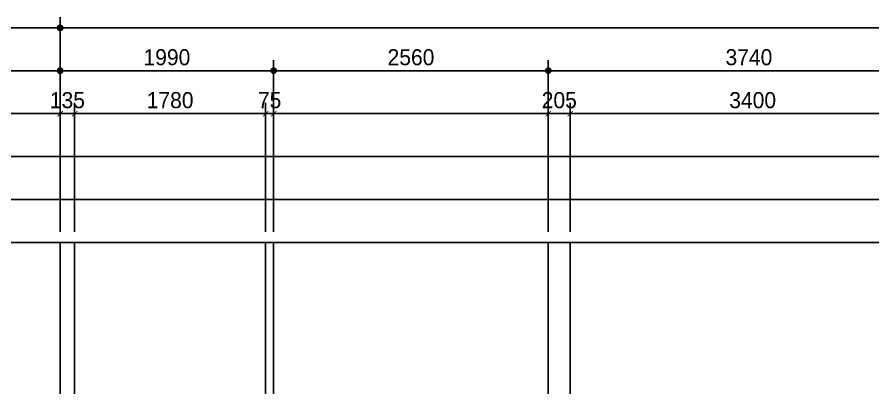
# Model space of a CAD drawing. Header units: millimetres. Extents: x 0 to 92204, y -190080 to 23760.
# Drawn here: x 54287 to 62263, y -169944 to -166488 of the extents above; entities that cross this region are included whole.
import ezdxf

# ---------------------------------------------------------------- set-up
doc = ezdxf.new("R2010")
doc.units = ezdxf.units.MM
doc.header["$LTSCALE"] = 100
doc.linetypes.add('AUDIT_D_220706163347-0', pattern=[0])
doc.linetypes.add('CEN', pattern=[62, 60, -1, 0, -1])
doc.layers.get('defpoints').update_dxf_attribs({"color": 139})
for name, color, linetype in [('AA-XXXX-DIMS', 7, 'Continuous'), ('CEN_CON', 1, 'CEN'), ('DIM', 7, 'AUDIT_D_220706163347-0')]:
    doc.layers.add(name, color=color, linetype=linetype)
doc.layers.add('AA-XXXX-MC', color=153, linetype='AUDIT_D_220706163347-0', plot=False)
doc.styles.add('HAUD01', font='Dotum.ttf')
doc.styles.add('맑은고딕', font='malgun.ttf', dxfattribs={"width": 0.9})
doc.dimstyles.new('DIM-50', dxfattribs={"dimscale": 50, "dimtxt": 3, "dimasz": 1, "dimexe": 2, "dimexo": 2, "dimgap": 1, "dimtad": 1, "dimdec": 0, "dimzin": 0, "dimdsep": 46, "dimtxsty": '맑은고딕', "dimblk1": 'DIMDOT', "dimblk2": 'DIMDOT', "dimsah": 1, "dimcen": 0.09, "dimdle": 2, "dimclrd": 7, "dimclre": 7, "dimclrt": 3, "dimadec": 0, "dimazin": 0, "dimtfac": 1, "dimtdec": 0, "dimtix": 1, "dimtmove": 2, "dimatfit": 3, "dimldrblk": 'DIMDOT', "dimfxl": 1, "dimtolj": 1, "dimtzin": 0, "dimarcsym": 0})
doc.dimstyles.new('MCDIM-50', dxfattribs={"dimscale": 50, "dimtxt": 3, "dimasz": 1, "dimexe": 2, "dimexo": 2, "dimgap": 1, "dimtad": 1, "dimdec": 0, "dimzin": 0, "dimdsep": 46, "dimtxsty": '맑은고딕', "dimblk1": 'ARCHTICK', "dimblk2": 'ARCHTICK', "dimsah": 1, "dimcen": 0.09, "dimdle": 2, "dimclrd": 7, "dimclre": 7, "dimclrt": 3, "dimadec": 0, "dimazin": 0, "dimtfac": 1, "dimtdec": 0, "dimtix": 1, "dimtmove": 2, "dimatfit": 3, "dimldrblk": 'ARCHTICK', "dimfxl": 1, "dimtolj": 1, "dimtzin": 0, "dimarcsym": 0})

# ---------------------------------------------------------------- blocks, each defined once
blk = doc.blocks.new('DIMDOT')
at = {"layer": 'AA-XXXX-DIMS'}
for p, q in [((-1.5, 0), (1.5, 0)), ((0, -1.5), (0, 1.5))]:
    blk.add_line(p, q, dxfattribs=at)
for radius in [0.5, 0.25]:
    blk.add_circle((0, 0), radius, dxfattribs=at)
blk = doc.blocks.new('*D2503')
at = {"layer": 'defpoints', "color": 0, "transparency": 16777216}
for p in [(6523.8, -190748.2), (4533.8, -192348.2), (6523.8, -192348.2)]:
    blk.add_point(p, dxfattribs=at)
at = {"layer": 'DIM', "color": 7, "lineweight": -2, "transparency": 16777216}
for p, q in [((4533.8, -192248.2), (4533.8, -190648.2)), ((6523.8, -192248.2), (6523.8, -190648.2)), ((4583.8, -190748.2), (6473.8, -190748.2))]:
    blk.add_line(p, q, dxfattribs=at)
at = {"layer": 'DIM', "color": 7, "lineweight": -2, "transparency": 16777216, "xscale": 50, "yscale": 50, "zscale": 50, "rotation": 180}
blk.add_blockref('DIMDOT', (4533.8, -190748.2), dxfattribs=at)
at = {"layer": 'DIM', "color": 7, "lineweight": -2, "transparency": 16777216, "xscale": 50, "yscale": 50, "zscale": 50}
blk.add_blockref('DIMDOT', (6523.8, -190748.2), dxfattribs=at)
at = {"layer": 'DIM', "color": 3, "transparency": 16777216, "insert": (5528.8, -190623.1), "char_height": 150, "attachment_point": 5, "style": 'HAUD01'}
blk.add_mtext('\\A1;1990', dxfattribs=at)
blk = doc.blocks.new('*D2504')
at = {"layer": 'defpoints', "color": 0, "transparency": 16777216}
for p in [(9083.8, -190748.2), (6523.8, -192348.2), (9083.8, -192348.2)]:
    blk.add_point(p, dxfattribs=at)
at = {"layer": 'DIM', "color": 7, "lineweight": -2, "transparency": 16777216}
for p, q in [((6523.8, -192248.2), (6523.8, -190648.2)), ((9083.8, -192248.2), (9083.8, -190648.2)), ((6573.8, -190748.2), (9033.8, -190748.2))]:
    blk.add_line(p, q, dxfattribs=at)
at = {"layer": 'DIM', "color": 7, "lineweight": -2, "transparency": 16777216, "xscale": 50, "yscale": 50, "zscale": 50, "rotation": 180}
blk.add_blockref('DIMDOT', (6523.8, -190748.2), dxfattribs=at)
at = {"layer": 'DIM', "color": 7, "lineweight": -2, "transparency": 16777216, "xscale": 50, "yscale": 50, "zscale": 50}
blk.add_blockref('DIMDOT', (9083.8, -190748.2), dxfattribs=at)
at = {"layer": 'DIM', "color": 3, "transparency": 16777216, "insert": (7803.8, -190623.1), "char_height": 150, "attachment_point": 5, "style": 'HAUD01'}
blk.add_mtext('\\A1;2560', dxfattribs=at)
blk = doc.blocks.new('*D2505')
at = {"layer": 'defpoints', "color": 0, "transparency": 16777216}
for p in [(12823.8, -190748.2), (9083.8, -192348.2), (12823.8, -192348.2)]:
    blk.add_point(p, dxfattribs=at)
at = {"layer": 'DIM', "color": 7, "lineweight": -2, "transparency": 16777216}
for p, q in [((9083.8, -192248.2), (9083.8, -190648.2)), ((12823.8, -192248.2), (12823.8, -190648.2)), ((9133.8, -190748.2), (12773.8, -190748.2))]:
    blk.add_line(p, q, dxfattribs=at)
at = {"layer": 'DIM', "color": 7, "lineweight": -2, "transparency": 16777216, "xscale": 50, "yscale": 50, "zscale": 50, "rotation": 180}
blk.add_blockref('DIMDOT', (9083.8, -190748.2), dxfattribs=at)
at = {"layer": 'DIM', "color": 7, "lineweight": -2, "transparency": 16777216, "xscale": 50, "yscale": 50, "zscale": 50}
blk.add_blockref('DIMDOT', (12823.8, -190748.2), dxfattribs=at)
at = {"layer": 'DIM', "color": 3, "transparency": 16777216, "insert": (10953.8, -190623.1), "char_height": 150, "attachment_point": 5, "style": 'HAUD01'}
blk.add_mtext('\\A1;3740', dxfattribs=at)
blk = doc.blocks.new('*D2515')
at = {"layer": 'defpoints', "color": 0, "transparency": 16777216}
for p in [(31543.8, -190348.2), (4533.8, -192348.2), (31543.8, -192348.2)]:
    blk.add_point(p, dxfattribs=at)
at = {"layer": 'DIM', "color": 7, "lineweight": -2, "transparency": 16777216}
for p, q in [((4533.8, -192248.2), (4533.8, -190248.2)), ((31543.8, -192248.2), (31543.8, -190248.2)), ((4583.8, -190348.2), (31493.8, -190348.2))]:
    blk.add_line(p, q, dxfattribs=at)
at = {"layer": 'DIM', "color": 7, "lineweight": -2, "transparency": 16777216, "xscale": 50, "yscale": 50, "zscale": 50, "rotation": 180}
blk.add_blockref('DIMDOT', (4533.8, -190348.2), dxfattribs=at)
at = {"layer": 'DIM', "color": 7, "lineweight": -2, "transparency": 16777216, "xscale": 50, "yscale": 50, "zscale": 50}
blk.add_blockref('DIMDOT', (31543.8, -190348.2), dxfattribs=at)
at = {"layer": 'DIM', "color": 3, "transparency": 16777216, "insert": (18038.8, -190223.1), "char_height": 150, "attachment_point": 5, "style": 'HAUD01'}
blk.add_mtext('\\A1;27010', dxfattribs=at)
blk = doc.blocks.new('_ArchTick')
at = {"color": 0, "linetype": 'ByBlock', "const_width": 0.15}
blk.add_lwpolyline([(-0.5, -0.5), (0.5, 0.5)], dxfattribs=at)
blk = doc.blocks.new('*D2516')
at = {"layer": 'defpoints', "color": 0, "linetype": 'ByBlock', "transparency": 16777216}
for p in [(4668.8, -191148.2), (4533.8, -192348.2), (4668.8, -192348.2)]:
    blk.add_point(p, dxfattribs=at)
at = {"layer": 'DIM', "color": 7, "linetype": 'ByBlock', "lineweight": -2, "transparency": 16777216}
for p, q in [((4533.8, -192248.2), (4533.8, -191048.2)), ((4668.8, -192248.2), (4668.8, -191048.2)), ((4533.8, -191148.2), (4483.8, -191148.2)), ((4533.8, -191148.2), (4668.8, -191148.2)), ((4668.8, -191148.2), (4718.8, -191148.2))]:
    blk.add_line(p, q, dxfattribs=at)
at = {"layer": 'DIM', "color": 7, "linetype": 'ByBlock', "lineweight": -2, "transparency": 16777216, "xscale": 50, "yscale": 50, "zscale": 50}
blk.add_blockref('_ArchTick', (4533.8, -191148.2), dxfattribs=at)
at = {"layer": 'DIM', "color": 7, "linetype": 'ByBlock', "lineweight": -2, "transparency": 16777216, "xscale": 50, "yscale": 50, "zscale": 50, "rotation": 180}
blk.add_blockref('_ArchTick', (4668.8, -191148.2), dxfattribs=at)
at = {"layer": 'DIM', "color": 3, "linetype": 'ByBlock', "transparency": 16777216, "insert": (4601.3, -191023.1), "char_height": 150, "attachment_point": 5, "style": 'HAUD01'}
blk.add_mtext('\\A1;135', dxfattribs=at)
blk = doc.blocks.new('*D2517')
at = {"layer": 'defpoints', "color": 0, "linetype": 'ByBlock', "transparency": 16777216}
for p in [(6448.8, -191148.2), (4668.8, -192348.2), (6448.8, -192348.2)]:
    blk.add_point(p, dxfattribs=at)
at = {"layer": 'DIM', "color": 7, "linetype": 'ByBlock', "lineweight": -2, "transparency": 16777216}
for p, q in [((4668.8, -192248.2), (4668.8, -191048.2)), ((6448.8, -192248.2), (6448.8, -191048.2)), ((4568.8, -191148.2), (6548.8, -191148.2))]:
    blk.add_line(p, q, dxfattribs=at)
at = {"layer": 'DIM', "color": 7, "linetype": 'ByBlock', "lineweight": -2, "transparency": 16777216, "xscale": 50, "yscale": 50, "zscale": 50, "rotation": 180}
blk.add_blockref('_ArchTick', (4668.8, -191148.2), dxfattribs=at)
at = {"layer": 'DIM', "color": 7, "linetype": 'ByBlock', "lineweight": -2, "transparency": 16777216, "xscale": 50, "yscale": 50, "zscale": 50}
blk.add_blockref('_ArchTick', (6448.8, -191148.2), dxfattribs=at)
at = {"layer": 'DIM', "color": 3, "linetype": 'ByBlock', "transparency": 16777216, "insert": (5558.8, -191023.1), "char_height": 150, "attachment_point": 5, "style": 'HAUD01'}
blk.add_mtext('\\A1;1780', dxfattribs=at)
blk = doc.blocks.new('*D2518')
at = {"layer": 'defpoints', "color": 0, "linetype": 'ByBlock', "transparency": 16777216}
for p in [(6523.8, -191148.2), (6448.8, -192348.2), (6523.8, -192348.2)]:
    blk.add_point(p, dxfattribs=at)
at = {"layer": 'DIM', "color": 7, "linetype": 'ByBlock', "lineweight": -2, "transparency": 16777216}
for p, q in [((6448.8, -192248.2), (6448.8, -191048.2)), ((6523.8, -192248.2), (6523.8, -191048.2)), ((6448.8, -191148.2), (6398.8, -191148.2)), ((6448.8, -191148.2), (6523.8, -191148.2)), ((6523.8, -191148.2), (6573.8, -191148.2))]:
    blk.add_line(p, q, dxfattribs=at)
at = {"layer": 'DIM', "color": 7, "linetype": 'ByBlock', "lineweight": -2, "transparency": 16777216, "xscale": 50, "yscale": 50, "zscale": 50}
blk.add_blockref('_ArchTick', (6448.8, -191148.2), dxfattribs=at)
at = {"layer": 'DIM', "color": 7, "linetype": 'ByBlock', "lineweight": -2, "transparency": 16777216, "xscale": 50, "yscale": 50, "zscale": 50, "rotation": 180}
blk.add_blockref('_ArchTick', (6523.8, -191148.2), dxfattribs=at)
at = {"layer": 'DIM', "color": 3, "linetype": 'ByBlock', "transparency": 16777216, "insert": (6486.3, -191023.1), "char_height": 150, "attachment_point": 5, "style": 'HAUD01'}
blk.add_mtext('\\A1;75', dxfattribs=at)
blk = doc.blocks.new('*D2519')
at = {"layer": 'defpoints', "color": 0, "linetype": 'ByBlock', "transparency": 16777216}
for p in [(9288.8, -191148.2), (9083.8, -192348.2), (9288.8, -192348.2)]:
    blk.add_point(p, dxfattribs=at)
at = {"layer": 'DIM', "color": 7, "linetype": 'ByBlock', "lineweight": -2, "transparency": 16777216}
for p, q in [((9083.8, -192248.2), (9083.8, -191048.2)), ((9288.8, -192248.2), (9288.8, -191048.2)), ((9083.8, -191148.2), (9033.8, -191148.2)), ((9083.8, -191148.2), (9288.8, -191148.2)), ((9288.8, -191148.2), (9338.8, -191148.2))]:
    blk.add_line(p, q, dxfattribs=at)
at = {"layer": 'DIM', "color": 7, "linetype": 'ByBlock', "lineweight": -2, "transparency": 16777216, "xscale": 50, "yscale": 50, "zscale": 50}
blk.add_blockref('_ArchTick', (9083.8, -191148.2), dxfattribs=at)
at = {"layer": 'DIM', "color": 7, "linetype": 'ByBlock', "lineweight": -2, "transparency": 16777216, "xscale": 50, "yscale": 50, "zscale": 50, "rotation": 180}
blk.add_blockref('_ArchTick', (9288.8, -191148.2), dxfattribs=at)
at = {"layer": 'DIM', "color": 3, "linetype": 'ByBlock', "transparency": 16777216, "insert": (9186.3, -191023.1), "char_height": 150, "attachment_point": 5, "style": 'HAUD01'}
blk.add_mtext('\\A1;205', dxfattribs=at)
blk = doc.blocks.new('*D2520')
at = {"layer": 'defpoints', "color": 0, "linetype": 'ByBlock', "transparency": 16777216}
for p in [(12688.8, -191148.2), (9288.8, -192348.2), (12688.8, -192348.2)]:
    blk.add_point(p, dxfattribs=at)
at = {"layer": 'DIM', "color": 7, "linetype": 'ByBlock', "lineweight": -2, "transparency": 16777216}
for p, q in [((9288.8, -192248.2), (9288.8, -191048.2)), ((12688.8, -192248.2), (12688.8, -191048.2)), ((9188.8, -191148.2), (12788.8, -191148.2))]:
    blk.add_line(p, q, dxfattribs=at)
at = {"layer": 'DIM', "color": 7, "linetype": 'ByBlock', "lineweight": -2, "transparency": 16777216, "xscale": 50, "yscale": 50, "zscale": 50, "rotation": 180}
blk.add_blockref('_ArchTick', (9288.8, -191148.2), dxfattribs=at)
at = {"layer": 'DIM', "color": 7, "linetype": 'ByBlock', "lineweight": -2, "transparency": 16777216, "xscale": 50, "yscale": 50, "zscale": 50}
blk.add_blockref('_ArchTick', (12688.8, -191148.2), dxfattribs=at)
at = {"layer": 'DIM', "color": 3, "linetype": 'ByBlock', "transparency": 16777216, "insert": (10988.8, -191023.1), "char_height": 150, "attachment_point": 5, "style": 'HAUD01'}
blk.add_mtext('\\A1;3400', dxfattribs=at)
blk = doc.blocks.new('DIM-1108')
at = {"layer": 'DIM'}
for base, p1, p2, picture, middle in [((31543.8, -190348.2), (4533.8, -192348.2), (31543.8, -192348.2), '*D2515', (18038.8, -190223.1)), ((6523.8, -190748.2), (4533.8, -192348.2), (6523.8, -192348.2), '*D2503', (5528.8, -190623.1)), ((9083.8, -190748.2), (6523.8, -192348.2), (9083.8, -192348.2), '*D2504', (7803.8, -190623.1)), ((12823.8, -190748.2), (9083.8, -192348.2), (12823.8, -192348.2), '*D2505', (10953.8, -190623.1))]:
    dim = blk.add_linear_dim(base=base, p1=p1, p2=p2, dimstyle='DIM-50', override={"dimscale": 50, "dimtxsty": 'HAUD01'}, dxfattribs=at)
    dim.commit()
    dim.dimension.update_dxf_attribs({"geometry": picture, "text_midpoint": middle})
at = {"layer": 'DIM', "linetype": 'ByBlock'}
for base, p1, p2, picture, middle in [((4668.8, -191148.2), (4533.8, -192348.2), (4668.8, -192348.2), '*D2516', (4601.3, -191023.1)), ((6448.8, -191148.2), (4668.8, -192348.2), (6448.8, -192348.2), '*D2517', (5558.8, -191023.1)), ((6523.8, -191148.2), (6448.8, -192348.2), (6523.8, -192348.2), '*D2518', (6486.3, -191023.1)), ((9288.8, -191148.2), (9083.8, -192348.2), (9288.8, -192348.2), '*D2519', (9186.3, -191023.1)), ((12688.8, -191148.2), (9288.8, -192348.2), (12688.8, -192348.2), '*D2520', (10988.8, -191023.1))]:
    dim = blk.add_linear_dim(base=base, p1=p1, p2=p2, dimstyle='MCDIM-50', override={"dimtxsty": 'HAUD01'}, dxfattribs=at)
    dim.commit()
    dim.dimension.update_dxf_attribs({"geometry": picture, "text_midpoint": middle})

msp = doc.modelspace()

# ---------------------------------------------------------------- linework, layer by layer
at = {"layer": 'AA-XXXX-MC'}
for p, q in [((54822.7, -170678.2), (54822.7, -168588.2)), ((56602.7, -170678.2), (56602.7, -168588.2)), ((59442.7, -170678.2), (59442.7, -168588.2))]:
    msp.add_line(p, q, dxfattribs=at)
at = {"layer": 'CEN_CON'}
for p, q in [((54687.7, -170678.2), (54687.7, -168588.2)), ((56677.7, -170678.2), (56677.7, -168588.2)), ((59237.7, -170678.2), (59237.7, -168588.2))]:
    msp.add_line(p, q, dxfattribs=at)
at = {"layer": 'defpoints'}
for points in [[(86817.7, -166588.2), (52082.7, -166588.2), (52082.7, -183313.2), (86817.7, -183313.2)], [(86417.7, -166988.2), (52482.7, -166988.2), (52482.7, -182913.2), (86417.7, -182913.2)], [(86017.7, -167388.2), (52882.7, -167388.2), (52882.7, -182513.2), (86017.7, -182513.2)], [(85617.7, -167788.2), (53282.7, -167788.2), (53282.7, -182113.2), (85617.7, -182113.2)], [(85217.7, -168188.2), (53682.7, -168188.2), (53682.7, -181713.2), (85217.7, -181713.2)], [(84817.7, -168588.2), (54082.7, -168588.2), (54082.7, -181313.2), (84817.7, -181313.2)]]:
    msp.add_lwpolyline(points, close=True, dxfattribs=at)

# ---------------------------------------------------------------- block references
msp.add_blockref('DIM-1108', (50153.9, 23760))

doc.saveas('drawing.dxf')
